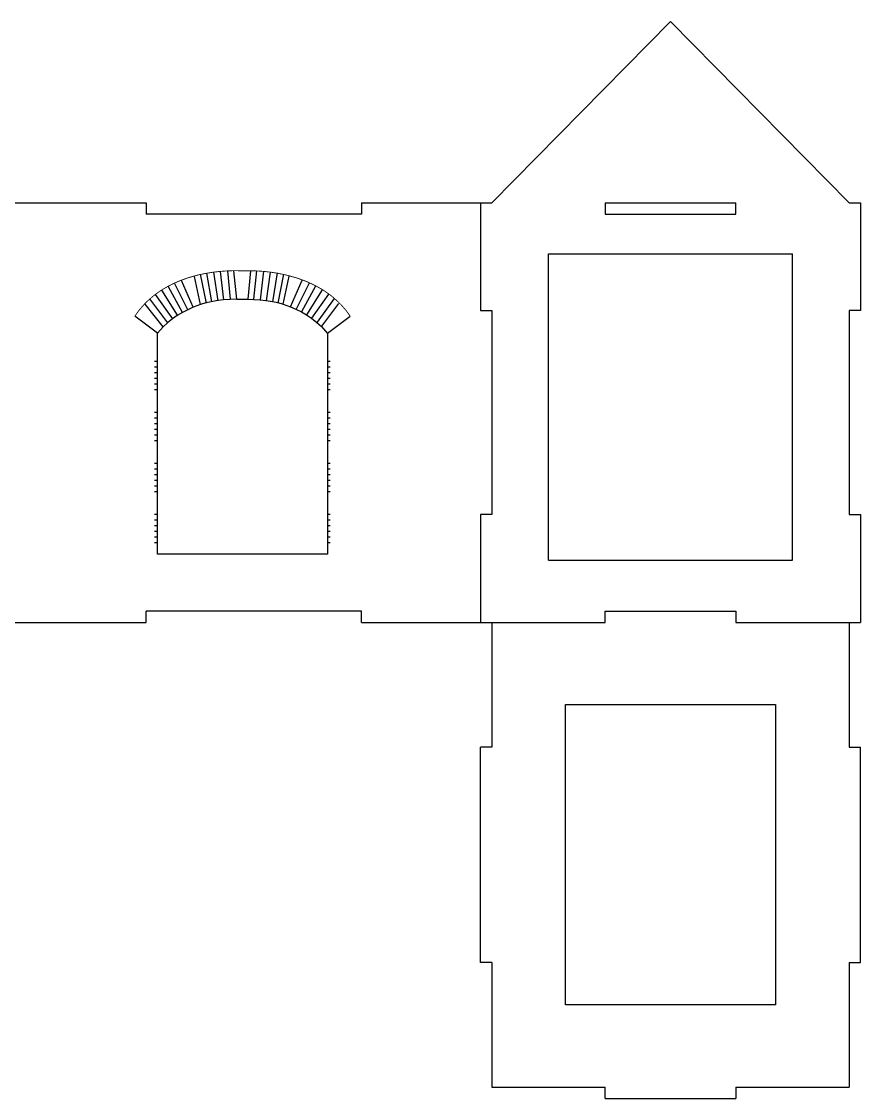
# Model space of a CAD drawing. Extents: x 16 to 320, y 42 to 232.
# Drawn here: x 172 to 320, y 42 to 232 of the extents above; entities that cross this region are included whole.
import ezdxf

# ---------------------------------------------------------------- set-up
doc = ezdxf.new("R2010")
doc.units = 0
doc.header["$MEASUREMENT"] = 0
doc.layers.add('OHNE_NAMEN', color=1, linetype='CONTINUOUS')

msp = doc.modelspace()

# ---------------------------------------------------------------- linework, layer by layer
at = {"layer": 'OHNE_NAMEN', "color": 5, "linetype": 'CONTINUOUS'}
for p, q in [((255.0001, 200), (286.5004, 232.0001)), ((318.0006, 200), (286.5004, 232.0001)), ((168.9036, 199.9996), (194.001, 199.9996)), ((194.001, 199.9996), (194.001, 197.9997)), ((232.0015, 199.9996), (252.9999, 200)), ((232.0015, 199.9996), (232.0015, 197.9997)), ((252.9999, 200), (255.0005, 200.0003)), ((253.0009, 199.9996), (253.0009, 180.9993)), ((318.0002, 200), (320.0001, 200)), ((320.0001, 200), (320.0001, 181)), ((232.0015, 197.9997), (194.001, 197.9997)), ((253.0009, 180.9997), (255.0008, 180.9997)), ((255.0008, 180.9997), (255.0001, 145.0001)), ((318.0002, 181), (317.9999, 145.0001)), ((320.0001, 181), (318.0002, 181)), ((253.0009, 144.9998), (253.0009, 125.9995)), ((255.0008, 144.9998), (253.0009, 144.9998)), ((318.0002, 145.0001), (320.0001, 145.0001)), ((320.0001, 145.0001), (320.0001, 125.9999)), ((194.001, 125.9995), (194.001, 127.9998)), ((232.0015, 127.9998), (194.001, 127.9998)), ((232.0015, 125.9995), (232.0015, 127.9998)), ((275.0002, 128.0001), (298.0002, 128.0001)), ((275.0002, 125.9999), (275.0002, 127.9998)), ((298.0002, 128.0001), (298.0002, 125.9999)), ((168.9036, 125.9995), (194.001, 125.9995)), ((232.0015, 125.9999), (253.0009, 125.9995)), ((252.9999, 125.9999), (275.0002, 125.9999)), ((255.0005, 126.0006), (255.0005, 104.0007)), ((298.0002, 125.9999), (320.0001, 125.9999)), ((318.0006, 126.0002), (318.0002, 104.0003)), ((253.0006, 66.0005), (252.9999, 103.9999)), ((255.0005, 104.0007), (253.0006, 104.0007)), ((318.0002, 104.0003), (320.0005, 104.0003)), ((320.0005, 66.0001), (320.0005, 104.0003)), ((255.0005, 66.0005), (253.0006, 66.0005)), ((255.0005, 66.0005), (255.0005, 44.0006)), ((318.0006, 66.0001), (318.0002, 44.0002)), ((318.0002, 66.0001), (320.0005, 66.0001)), ((255.0001, 43.9999), (275.0002, 43.9999)), ((275.0002, 42), (275.0002, 43.9999)), ((298.0002, 43.9999), (298.0002, 42)), ((298.0002, 43.9999), (317.9999, 43.9999)), ((275.0002, 42), (298.0002, 42))]:
    msp.add_line(p, q, dxfattribs=at)
at = {"layer": 'OHNE_NAMEN', "color": 1, "linetype": 'CONTINUOUS'}
for p, q in [((275.0002, 200), (298.0002, 200)), ((275.0002, 200), (275.0002, 198.0001)), ((298.0002, 197.9997), (298.0002, 200)), ((275.0002, 197.9997), (298.0002, 197.9997)), ((265, 136.9998), (265, 190.9999)), ((265, 190.9999), (308, 190.9999)), ((308, 136.9998), (308, 190.9999)), ((205.505, 182.5759), (204.5642, 182.3642)), ((206.6572, 182.7639), (205.505, 182.5759)), ((207.669, 182.8818), (206.6572, 182.7639)), ((208.8212, 182.9756), (207.669, 182.8818)), ((209.997, 183.0229), (208.8212, 182.9756)), ((209.997, 183.0229), (211.9725, 183.0229)), ((211.9725, 183.0229), (212.9843, 182.9756)), ((212.9843, 182.9756), (214.1364, 182.8818)), ((214.1364, 182.8818), (215.1475, 182.7876)), ((215.1475, 182.7876), (216.2768, 182.5995)), ((216.2768, 182.5995), (217.2405, 182.4111)), ((217.2405, 182.4111), (218.2051, 182.1526)), ((200.4018, 180.6945), (199.4842, 180.1534)), ((201.3426, 181.1648), (200.4018, 180.6945)), ((202.2828, 181.6118), (201.3426, 181.1648)), ((203.5768, 182.082), (202.2828, 181.6118)), ((204.5642, 182.3642), (203.5768, 182.082)), ((218.2051, 182.1526), (219.475, 181.6823)), ((219.475, 181.6823), (220.4392, 181.259)), ((220.4392, 181.259), (221.4033, 180.812)), ((221.4033, 180.812), (222.2973, 180.2712)), ((197.7912, 178.8365), (197.0384, 178.1545)), ((198.6611, 179.5656), (197.7912, 178.8365)), ((199.4842, 180.1534), (198.6611, 179.5656)), ((222.2973, 180.2712), (223.1912, 179.6831)), ((223.1912, 179.6831), (224.1081, 178.9307)), ((224.1081, 178.9307), (224.9311, 178.2015)), ((196.0005, 138), (196.0005, 176.9999)), ((197.0384, 178.1545), (196.0033, 177.0256)), ((224.9311, 178.1898), (226.0134, 176.9904)), ((226.0011, 176.9999), (226.0004, 138)), ((196.0005, 171.9996), (195.5006, 171.9996)), ((226.5006, 171.9996), (226.0004, 171.9996)), ((196.0005, 170.9999), (195.5006, 170.9999)), ((196.0005, 169.9997), (195.5006, 169.9997)), ((226.5006, 170.9999), (226.0004, 170.9999)), ((226.5006, 169.9997), (226.0004, 169.9997)), ((196.0005, 169), (195.5006, 169)), ((196.0005, 167.9998), (195.5006, 167.9998)), ((226.5006, 169), (226.0004, 169)), ((226.5006, 167.9998), (226.0004, 167.9998)), ((196.0005, 166.9997), (195.5006, 166.9997)), ((226.5006, 166.9997), (226.0004, 166.9997)), ((196.0005, 162.9999), (195.5006, 162.9999)), ((196.0005, 161.9998), (195.5006, 161.9998)), ((226.5006, 162.9999), (226.0004, 162.9999)), ((226.5006, 161.9998), (226.0004, 161.9998)), ((196.0005, 160.9997), (195.5006, 160.9997)), ((196.0005, 159.9999), (195.5006, 159.9999)), ((226.5006, 160.9997), (226.0004, 160.9997)), ((226.5006, 159.9999), (226.0004, 159.9999)), ((196.0005, 158.9998), (195.5006, 158.9998)), ((196.0005, 157.9996), (195.5006, 157.9996)), ((226.5006, 158.9998), (226.0004, 158.9998)), ((226.5006, 157.9996), (226.0004, 157.9996)), ((196.0005, 153.9999), (195.5006, 153.9999)), ((226.5006, 153.9999), (226.0004, 153.9999)), ((196.0005, 152.9997), (195.5006, 152.9997)), ((226.5006, 152.9997), (226.0004, 152.9997)), ((196.0005, 151.9999), (195.5006, 151.9999)), ((196.0005, 150.9998), (195.5006, 150.9998)), ((226.5006, 151.9999), (226.0004, 151.9999)), ((226.5006, 150.9998), (226.0004, 150.9998)), ((196.0005, 149.9997), (195.5006, 149.9997)), ((196.0005, 148.9999), (195.5006, 148.9999)), ((226.5006, 149.9997), (226.0004, 149.9997)), ((226.5006, 148.9999), (226.0004, 148.9999)), ((196.0005, 144.9998), (195.5006, 144.9998)), ((226.5006, 144.9998), (226.0004, 144.9998)), ((196.0005, 143.9996), (195.5006, 143.9996)), ((196.0005, 142.9999), (195.5006, 142.9999)), ((226.5006, 143.9996), (226.0004, 143.9996)), ((226.5006, 142.9999), (226.0004, 142.9999)), ((196.0005, 141.9998), (195.5006, 141.9998)), ((196.0005, 140.9996), (195.5006, 140.9996)), ((226.5006, 141.9998), (226.0004, 141.9998)), ((226.5006, 140.9996), (226.0004, 140.9996)), ((196.0005, 139.9999), (195.5006, 139.9999)), ((226.5006, 139.9999), (226.0004, 139.9999)), ((226.0011, 138), (196.0016, 138)), ((265, 136.9998), (308, 136.9998)), ((268, 111.5), (305, 111.5)), ((268, 58.5001), (268, 111.5)), ((304.9996, 111.5), (304.9996, 58.5001)), ((304.9996, 58.5001), (268, 58.5001))]:
    msp.add_line(p, q, dxfattribs=at)
at = {"layer": 'OHNE_NAMEN', "color": 7, "linetype": 'CONTINUOUS'}
for p, q in [((202.2817, 181.6234), (200.2705, 186.3153)), ((203.5866, 182.082), (202.5283, 187.0209)), ((203.5514, 187.4089), (204.5748, 182.2937)), ((204.6802, 187.6206), (205.5269, 182.5406)), ((205.915, 187.7617), (206.6558, 182.717)), ((207.0791, 187.9028), (207.6789, 182.8934)), ((208.3491, 188.0087), (208.843, 182.9992)), ((210.0012, 182.9999), (209.501, 187.9999)), ((212.0014, 182.9999), (212.5013, 187.9999)), ((213.4644, 188.044), (212.9705, 183.0345)), ((214.7344, 187.9381), (214.1347, 182.9287)), ((215.8986, 187.797), (215.1581, 182.7523)), ((217.1333, 187.6559), (216.2866, 182.5759)), ((218.2622, 187.4442), (217.2391, 182.329)), ((218.1916, 182.1526), (219.25, 187.0915)), ((219.4969, 181.694), (221.5081, 186.3859)), ((196.7075, 184.622), (199.4944, 180.177)), ((197.872, 185.257), (200.3764, 180.7415)), ((199.0005, 185.7862), (201.3289, 181.2001)), ((222.7777, 185.8567), (220.4498, 181.2706)), ((223.9066, 185.3276), (221.4019, 180.812)), ((225.0708, 184.6926), (222.3191, 180.2829)), ((194.5908, 183.0698), (197.7658, 178.8717)), ((195.5789, 183.8459), (198.6478, 179.5773)), ((226.1997, 183.9165), (223.2011, 179.6479)), ((227.1875, 183.1404), (224.1539, 178.9423)), ((197.025, 178.1662), (193.815, 182.1526)), ((225.0009, 178.2498), (228.0013, 182.2499)), ((196.0016, 176.9999), (192.0014, 179.9999)), ((226.0011, 176.9999), (230.0012, 179.9999))]:
    msp.add_line(p, q, dxfattribs=at)
at = {"layer": 'OHNE_NAMEN', "color": 7, "linetype": 'CONTINUOUS', "const_width": 0.1528}
for points in [[(208.5606, 188.016), (208.8871, 188.0262)], [(208.8871, 188.0262), (209.2135, 188.0363)], [(209.2135, 188.0363), (209.5088, 188.0397)], [(209.5088, 188.0397), (209.7682, 188.0391)], [(209.7682, 188.0391), (210.0276, 188.0386)], [(210.0276, 188.0386), (210.2511, 188.034)], [(210.2511, 188.034), (210.4337, 188.0282)], [(210.4337, 188.0282), (210.6163, 188.0224)], [(211.5713, 188.0253), (211.3877, 188.0204)], [(211.7549, 188.0301), (211.5713, 188.0253)], [(211.9795, 188.0335), (211.7549, 188.0301)], [(212.2402, 188.0328), (211.9795, 188.0335)], [(212.501, 188.0321), (212.2402, 188.0328)], [(212.7979, 188.0272), (212.501, 188.0321)], [(213.126, 188.0155), (212.7979, 188.0272)], [(199.1208, 185.8958), (199.6453, 186.1329)], [(199.6453, 186.1329), (200.1726, 186.3444)], [(200.1726, 186.3444), (200.6979, 186.5328)], [(200.6979, 186.5328), (201.2231, 186.7212)], [(201.2231, 186.7212), (201.7464, 186.8867)], [(201.7464, 186.8867), (202.2628, 187.0318)], [(202.2628, 187.0318), (202.7792, 187.1769)], [(202.7792, 187.1769), (203.2887, 187.3017)], [(203.2887, 187.3017), (203.7864, 187.409)], [(203.7864, 187.409), (204.2842, 187.5162)], [(204.2842, 187.5162), (204.7703, 187.6059)], [(204.7703, 187.6059), (205.2398, 187.6807)], [(205.2398, 187.6807), (205.7093, 187.7555)], [(205.7093, 187.7555), (206.1622, 187.8154)], [(206.1622, 187.8154), (206.5937, 187.8633)], [(206.5937, 187.8633), (207.0252, 187.9111)], [(207.0252, 187.9111), (207.4354, 187.9467)], [(207.4354, 187.9467), (207.8192, 187.973)], [(207.8192, 187.973), (208.203, 187.9992)], [(208.203, 187.9992), (208.5606, 188.016)], [(210.6163, 188.0224), (210.7581, 188.0153)], [(210.7581, 188.0153), (210.8543, 188.0097)], [(210.8543, 188.0097), (210.9505, 188.004)], [(210.9505, 188.004), (211.001, 187.9999)], [(211.0518, 188.0038), (211.001, 187.9999)], [(211.001, 187.9999), (211.001, 187.9999)], [(211.001, 187.9999), (211.001, 187.9999)], [(211.1484, 188.0089), (211.0518, 188.0038)], [(211.2451, 188.014), (211.1484, 188.0089)], [(211.3877, 188.0204), (211.2451, 188.014)], [(213.4541, 188.0038), (213.126, 188.0155)], [(213.8135, 187.9852), (213.4541, 188.0038)], [(214.1992, 187.9571), (213.8135, 187.9852)], [(214.585, 187.929), (214.1992, 187.9571)], [(214.9971, 187.8914), (214.585, 187.929)], [(215.4307, 187.8416), (214.9971, 187.8914)], [(215.8643, 187.7918), (215.4307, 187.8416)], [(216.3194, 187.7298), (215.8643, 187.7918)], [(216.7911, 187.6529), (216.3194, 187.7298)], [(217.2627, 187.576), (216.7911, 187.6529)], [(217.751, 187.4842), (217.2627, 187.576)], [(218.2511, 187.3748), (217.751, 187.4842)], [(218.7511, 187.2654), (218.2511, 187.3748)], [(219.2628, 187.1384), (218.7511, 187.2654)], [(219.7814, 186.9912), (219.2628, 187.1384)], [(220.2999, 186.844), (219.7814, 186.9912)], [(220.8253, 186.6765), (220.2999, 186.844)], [(221.3527, 186.4861), (220.8253, 186.6765)], [(221.88, 186.2957), (221.3527, 186.4861)], [(222.4093, 186.0823), (221.88, 186.2957)], [(196.0467, 184.142), (196.5405, 184.493)], [(196.5405, 184.493), (197.0468, 184.8129)], [(197.0468, 184.8129), (197.5608, 185.1043)], [(197.5608, 185.1043), (198.0747, 185.3957)], [(198.0747, 185.3957), (198.5964, 185.6586)], [(198.5964, 185.6586), (199.1208, 185.8958)], [(222.9357, 185.8433), (222.4093, 186.0823)], [(223.4621, 185.6043), (222.9357, 185.8433)], [(223.9855, 185.3396), (223.4621, 185.6043)], [(224.5012, 185.0467), (223.9855, 185.3396)], [(225.0168, 184.7537), (224.5012, 185.0467)], [(225.5246, 184.4324), (225.0168, 184.7537)], [(226.0197, 184.0801), (225.5246, 184.4324)], [(193.6973, 182.1268), (194.1439, 182.5768)], [(194.1439, 182.5768), (194.6078, 182.9928)], [(194.6078, 182.9928), (195.0717, 183.4089)], [(195.0717, 183.4089), (195.5529, 183.7911)], [(195.5529, 183.7911), (196.0467, 184.142)], [(226.5149, 183.7279), (226.0197, 184.0801)], [(226.9973, 183.3446), (226.5149, 183.7279)], [(227.4621, 182.9276), (226.9973, 183.3446)], [(227.927, 182.5106), (227.4621, 182.9276)], [(228.3743, 182.0599), (227.927, 182.5106)], [(192.0716, 180.068), (192.4466, 180.6305)], [(192.4466, 180.6305), (192.8487, 181.1537)], [(192.8487, 181.1537), (193.273, 181.6402)], [(193.273, 181.6402), (193.6973, 182.1268)], [(228.799, 181.5729), (228.3743, 182.0599)], [(229.2238, 181.0858), (228.799, 181.5729)], [(229.6262, 180.5624), (229.2238, 181.0858)], [(230.0012, 179.9999), (229.6262, 180.5624)]]:
    msp.add_lwpolyline(points, dxfattribs=at)

doc.saveas('drawing.dxf')
